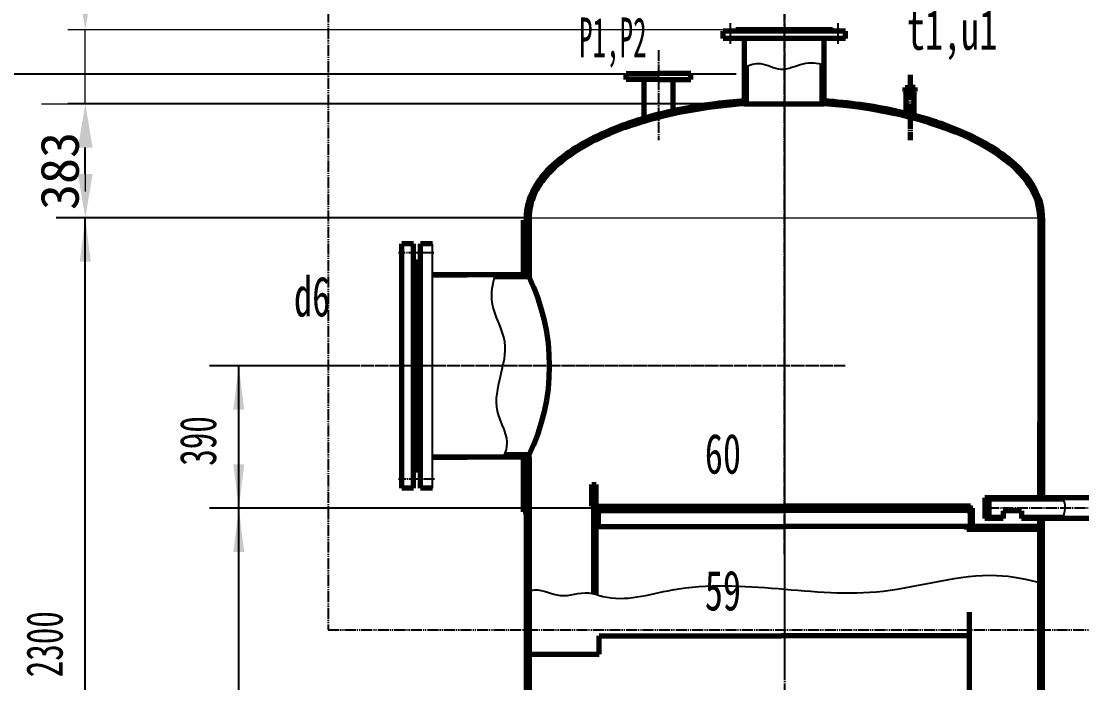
# Model space of a CAD drawing. Header units: millimetres. Extents: x -23892 to 57527, y -540 to 34444.
# Drawn here: x 2831 to 5714, y 28109 to 29906 of the extents above; entities that cross this region are included whole.
import ezdxf

# ---------------------------------------------------------------- set-up
doc = ezdxf.new("R2010")
doc.units = ezdxf.units.MM
doc.linetypes.add('EB_DASHDOT', pattern=[39, 30, -3, 3, -3])
doc.linetypes.add('EB_DASHDOTDOT', pattern=[45, 30, -3, 3, -3, 3, -3])
doc.layers.get('0').update_dxf_attribs({"lineweight": 0})
for name, color, linetype, lineweight in [('CAXA0', 7, 'Continuous', 70), ('CAXA1', 1, 'EB_DASHDOT', 25), ('CAXA3', 7, 'Continuous', 25), ('CAXA4', 3, 'Continuous', 25)]:
    doc.layers.add(name, color=color, linetype=linetype, lineweight=lineweight)
doc.styles.get("Standard").update_dxf_attribs({"font": ''})
doc.styles.add('TextStyle3', font='', dxfattribs={"width": 0.496989})
doc.styles.add('UserTxtStyle1', font='', dxfattribs={"width": 0.667})
doc.styles.add('标准', font='', dxfattribs={"width": 0.667})
doc.styles.get('Standard').set_extended_font_data('FangSong')
doc.styles.get('TextStyle3').set_extended_font_data('FangSong')
doc.styles.get('UserTxtStyle1').set_extended_font_data('FangSong')
doc.styles.get('标准').set_extended_font_data('FangSong')

msp = doc.modelspace()

# ---------------------------------------------------------------- hatches: boundary and pattern name
at = {"layer": 'CAXA4', "linetype": 'Continuous', "lineweight": 25}
for points in [[(3005.5136, 29371.99), (3020.3861, 29253.0098), (2990.641, 29253.0098)], [(3422.7841, 28969.4206), (3437.6566, 28850.4404), (3407.9116, 28850.4404)], [(3422.7841, 28582.735), (3437.6566, 28701.7152), (3407.9116, 28701.7152)], [(3422.7841, 28582.735), (3437.6566, 28463.7548), (3407.9116, 28463.7548)]]:
    msp.add_hatch(color=3, dxfattribs=at).paths.add_polyline_path(points, flags=0)

# ---------------------------------------------------------------- linework, layer by layer
at = {"color": 3}
for p, q in [((4786.8466, 29882.8722), (2957.9215, 29882.8722)), ((3005.5136, 29681.8492), (3005.5136, 29882.8722)), ((2886.5334, 29681.8492), (2957.9215, 29681.8492)), ((3005.5136, 29562.869), (3005.5136, 29443.8888))]:
    msp.add_line(p, q, dxfattribs=at)
at = {"lineweight": 70}
for p, q in [((4475.8069, 29747.8956), (4475.8069, 29764.3878)), ((4475.8069, 29764.3878), (4563.8641, 29764.3878)), ((4651.9212, 29764.3878), (4563.8641, 29764.3878)), ((4651.9212, 29747.8956), (4651.9212, 29764.3878)), ((4563.8641, 29747.8956), (4475.8069, 29747.8956)), ((4524.3593, 29634.0314), (4524.3593, 29747.8956)), ((4563.8641, 29747.8956), (4651.9212, 29747.8956)), ((4603.3688, 29654.3183), (4603.3688, 29747.8956)), ((5234.3079, 29714.9703), (5234.3079, 29726.585)), ((5234.3079, 29726.585), (5247.7895, 29726.585)), ((5261.2711, 29726.585), (5247.7895, 29726.585)), ((5261.2711, 29714.9703), (5261.2711, 29726.585)), ((5237.1056, 29710.0719), (5234.3079, 29714.9703)), ((5234.3079, 29714.9703), (5261.2711, 29714.9703)), ((5237.1056, 29647.6574), (5237.1056, 29710.0719)), ((5237.1056, 29710.0719), (5258.4735, 29710.0719)), ((5258.4735, 29710.0719), (5261.2711, 29714.9703)), ((5258.4735, 29642.1878), (5258.4735, 29710.0719))]:
    msp.add_line(p, q, dxfattribs=at)
msp.add_line((4211.7758, 29371.99), (5599.8778, 29371.99))
msp.add_ellipse((4905.8268, 29371.99), major_axis=(-694.051, 0), ratio=0.451998265, start_param=3.141592654, end_param=4.55554683, dxfattribs=at)
for points, knots in [([(4797.0987, 29689.7688), (4770.6959, 29687.8894), (4744.5286, 29685.3262), (4638.5898, 29672.0012), (4562.413, 29655.3676), (4427.463, 29610.9746), (4368.7209, 29583.2393), (4275.8858, 29519.7397), (4241.746, 29483.9643), (4210.1498, 29421.9123), (4203.8438, 29396.9683), (4203.8438, 29371.99)], [4.868874652, 4.868874652, 4.868874652, 4.868874652, 4.98379701, 4.98379701, 5.341521999, 5.341521999, 5.699246989, 5.699246989, 6.056971979, 6.056971979, 6.283185307, 6.283185307, 6.283185307, 6.283185307]), ([(4797.6619, 29681.8568), (4753.6714, 29678.7254), (4710.3544, 29673.6743), (4580.2316, 29652.2509), (4498.5683, 29629.5396), (4378.8683, 29578.5979), (4334.948, 29553.2295), (4266.0369, 29497.6661), (4240.9814, 29467.5144), (4216.74, 29415.2011), (4211.7758, 29393.5844), (4211.7758, 29371.99)], [4.868874652, 4.868874652, 4.868874652, 4.868874652, 5.061365078, 5.061365078, 5.467502801, 5.467502801, 5.772038994, 5.772038994, 6.076575187, 6.076575187, 6.283185307, 6.283185307, 6.283185307, 6.283185307]), ([(5237.1056, 29655.8202), (5226.7569, 29658.3442), (5216.269, 29660.7492), (5145.0885, 29676.055), (5080.4045, 29685.0811), (5014.2375, 29689.7962)], [4.2178664163, 4.2178664163, 4.2178664163, 4.2178664163, 4.2683470301, 4.2683470301, 4.5563631812, 4.5563631812, 4.5563631812, 4.5563631812]), ([(5607.8098, 29371.99), (5607.8098, 29394.698), (5602.6041, 29417.3835), (5582.3055, 29461.3666), (5567.2384, 29482.6758), (5513.7184, 29538.1364), (5466.1305, 29570.1551), (5363.6297, 29618.0274), (5313.1946, 29635.8986), (5258.4735, 29650.3877)], [3.141592654, 3.141592654, 3.141592654, 3.141592654, 3.347244852, 3.347244852, 3.552897051, 3.552897051, 3.91062204, 3.91062204, 4.182788265, 4.182788265, 4.182788265, 4.182788265])]:
    msp.add_open_spline(points, degree=3, knots=knots, dxfattribs=at)
at = {"color": 3}
for points in [[(2985.6835, 30001.8524), (3025.3436, 30001.8524), (3005.5136, 29882.8722)], [(2985.6835, 29562.869), (3025.3436, 29562.869), (3005.5136, 29681.8492)]]:
    msp.add_solid(points, dxfattribs=at)
at = {"layer": 'CAXA0', "linetype": 'Continuous', "lineweight": 70}
for p, q in [((5071.7446, 29878.9062), (4739.5916, 29878.9062)), ((4739.5916, 29859.0762), (4739.5916, 29878.9062)), ((4770.3281, 29878.9062), (4774.2941, 29882.8722)), ((5037.042, 29882.8722), (4774.2941, 29882.8722)), ((5041.008, 29878.9062), (5037.042, 29882.8722)), ((5071.7446, 29859.0762), (5071.7446, 29878.9062)), ((5071.7446, 29859.0762), (4739.5916, 29859.0762)), ((4797.0987, 29681.8492), (4797.0987, 29859.0861)), ((5014.2375, 29681.8492), (5014.2375, 29859.0861)), ((4803.0477, 29681.8492), (4803.0477, 29784.1045)), ((5008.2885, 29681.8492), (5008.2885, 29789.6675)), ((4797.0987, 29681.8492), (5014.2375, 29681.8492)), ((4195.9118, 29366.041), (4195.9118, 29217.3157)), ((4203.8438, 29371.99), (4203.8438, 29217.3157)), ((4211.7758, 29371.99), (4211.7758, 29211.3667)), ((5599.8778, 29371.99), (5599.8778, 28611.0126)), ((5607.8098, 29371.99), (5607.8098, 28611.0126)), ((3897.307, 29301.5934), (3865.579, 29301.5934)), ((3865.579, 28637.2874), (3865.579, 29301.5934)), ((3897.307, 28637.2874), (3897.307, 29301.5934)), ((3917.1371, 28637.2874), (3917.1371, 29301.5934)), ((3948.8651, 29301.5934), (3917.1371, 29301.5934)), ((3904.7433, 29252.0183), (3897.4961, 29252.0183)), ((3907.222, 28689.3412), (3907.222, 29249.5395)), ((3917.1367, 29252.0183), (3909.7008, 29252.0183)), ((3948.8651, 29217.3157), (4043.8356, 29217.3157)), ((4211.7758, 29217.3157), (3948.8651, 29217.3157)), ((4211.7758, 29211.3667), (4118.7489, 29211.3667)), ((5599.8778, 28611.0126), (5599.8778, 28817.1249)), ((3948.8651, 28721.565), (4043.8356, 28721.565)), ((4211.7758, 28721.565), (3948.8651, 28721.565)), ((4211.7758, 28727.514), (4144.2613, 28727.514)), ((4195.9118, 28721.565), (4195.9118, 28572.8398)), ((4203.8438, 28721.565), (4203.8438, 27085.5877)), ((4211.7758, 28357.4775), (4211.7758, 28727.514)), ((4211.7758, 28721.565), (4211.7758, 27085.5877)), ((3904.7433, 28686.8625), (3897.2609, 28686.8625)), ((3917.149, 28686.8625), (3909.7008, 28686.8625)), ((5599.8778, 28611.0126), (5599.8778, 28687.2349)), ((3897.307, 28637.2874), (3865.579, 28637.2874)), ((3948.8651, 28637.2874), (3917.1371, 28637.2874)), ((4382.314, 28588.684), (4382.314, 28647.1826)), ((4382.314, 28647.1826), (4394.2121, 28647.1826)), ((4388.2631, 28350.1825), (4388.2631, 28647.1826)), ((4394.2121, 28348.5512), (4394.2121, 28647.1826)), ((5451.1526, 28611.0126), (5451.1526, 28554.497)), ((5827.6126, 28611.0126), (5451.1526, 28611.0126)), ((5662.2305, 28607.5424), (5451.1526, 28607.5424)), ((5461.8584, 28607.5424), (5461.8584, 28557.9673)), ((4203.8438, 28572.8398), (4195.9118, 28572.8398)), ((4382.314, 28588.684), (4388.2631, 28588.684)), ((4394.2121, 28582.735), (4905.8268, 28582.735)), ((4400.1611, 28582.735), (4400.1611, 28588.684)), ((4400.1611, 28588.684), (4905.8268, 28588.684)), ((4410.0761, 28576.786), (4905.8268, 28576.786)), ((5411.4925, 28588.684), (4905.8268, 28588.684)), ((5417.4415, 28582.735), (4905.8268, 28582.735)), ((5401.5775, 28576.786), (4905.8268, 28576.786)), ((5411.4925, 28582.735), (5411.4925, 28588.684)), ((5417.4415, 28533.1599), (5417.4415, 28582.735)), ((5500.7276, 28576.0463), (5500.7276, 28554.497)), ((5550.3027, 28576.0463), (5500.7276, 28576.0463)), ((5550.3027, 28576.0463), (5550.3027, 28554.497)), ((4400.1611, 28539.1089), (4400.1611, 28566.871)), ((5411.4925, 28539.1089), (5411.4925, 28566.871)), ((5500.7276, 28557.9673), (5451.1526, 28557.9673)), ((5500.7276, 28554.497), (5451.1526, 28554.497)), ((5664.2446, 28557.9673), (5550.3027, 28557.9673)), ((5827.6126, 28554.497), (5550.3027, 28554.497)), ((5599.8778, 28380.4606), (5599.8778, 28554.497)), ((5599.8778, 27085.5877), (5599.8778, 28554.497)), ((5607.8098, 27085.5877), (5607.8098, 28554.497)), ((4394.2121, 28533.1599), (4905.8268, 28533.1599)), ((5599.8778, 28533.1599), (4905.8268, 28533.1599)), ((5401.5775, 28525.2279), (5401.5775, 28533.1599)), ((5599.8778, 28525.2279), (5401.5775, 28525.2279))]:
    msp.add_line(p, q, dxfattribs=at)
at = {"layer": 'CAXA0', "color": 0, "linetype": 'Continuous', "lineweight": 25}
for p, q in [((4797.0987, 29778.2927), (4802.7871, 29783.9811)), ((5008.2885, 29780.3765), (5014.2375, 29786.3255)), ((5008.2885, 29775.6545), (5014.2375, 29781.6035)), ((4797.0987, 29769.5253), (4803.0477, 29775.4743)), ((4797.0987, 29764.8033), (4803.0477, 29770.7523)), ((4797.0987, 29756.1694), (4803.0477, 29762.1184)), ((4797.0987, 29751.4474), (4803.0477, 29757.3964)), ((5008.2885, 29767.0206), (5014.2375, 29772.9696)), ((5008.2885, 29762.2986), (5014.2375, 29768.2476)), ((5008.2885, 29753.6647), (5014.2375, 29759.6137)), ((5008.2885, 29748.9427), (5014.2375, 29754.8917)), ((4797.0987, 29742.8135), (4803.0477, 29748.7625)), ((4797.0987, 29738.0915), (4803.0477, 29744.0405)), ((4797.0987, 29729.4576), (4803.0477, 29735.4066)), ((4797.0987, 29724.7356), (4803.0477, 29730.6846)), ((5008.2885, 29740.3088), (5014.2375, 29746.2578)), ((5008.2885, 29735.5868), (5014.2375, 29741.5358)), ((5008.2885, 29726.9529), (5014.2375, 29732.9019)), ((5008.2885, 29722.2309), (5014.2375, 29728.1799)), ((4797.0987, 29716.1017), (4803.0477, 29722.0507)), ((4797.0987, 29711.3797), (4803.0477, 29717.3287)), ((4797.0987, 29702.7458), (4803.0477, 29708.6948)), ((4797.0987, 29698.0237), (4803.0477, 29703.9728)), ((4797.0987, 29689.3899), (4803.0477, 29695.3389)), ((5008.2885, 29713.597), (5014.2375, 29719.546)), ((5008.2885, 29708.875), (5014.2375, 29714.824)), ((5008.2885, 29700.2411), (5014.2375, 29706.1901)), ((5008.2885, 29695.5191), (5014.2375, 29701.4681)), ((4797.0987, 29684.6678), (4803.0477, 29690.6169)), ((5008.2885, 29686.8852), (5014.2375, 29692.8342)), ((5008.2885, 29682.1632), (5014.2375, 29688.1122)), ((4203.8438, 29357.1294), (4195.9118, 29365.0614)), ((4203.8438, 29348.4955), (4195.9118, 29356.4275)), ((4203.8438, 29343.7735), (4195.9118, 29351.7055)), ((4203.8438, 29361.8514), (4199.6543, 29366.041)), ((4203.8438, 29363.0619), (4211.7758, 29370.9939)), ((4203.8438, 29358.3399), (4211.7758, 29366.2719)), ((4203.8438, 29349.706), (4211.7758, 29357.638)), ((4203.8438, 29344.984), (4211.7758, 29352.916)), ((5599.8778, 29365.3597), (5606.508, 29371.99)), ((5599.8778, 29370.0818), (5601.786, 29371.99)), ((5599.8778, 29356.7259), (5607.8098, 29364.6579)), ((5599.8778, 29352.0038), (5607.8098, 29359.9358)), ((5599.8778, 29343.37), (5607.8098, 29351.302)), ((4203.8438, 29335.1396), (4195.9118, 29343.0716)), ((4203.8438, 29330.4176), (4195.9118, 29338.3496)), ((4203.8438, 29321.7837), (4195.9118, 29329.7157)), ((4203.8438, 29317.0617), (4195.9118, 29324.9937)), ((4203.8438, 29336.3501), (4211.7758, 29344.2821)), ((4203.8438, 29331.6281), (4211.7758, 29339.5601)), ((4203.8438, 29322.9942), (4211.7758, 29330.9262)), ((4203.8438, 29318.2721), (4211.7758, 29326.2042)), ((5599.8778, 29338.6479), (5607.8098, 29346.5799)), ((5599.8778, 29330.014), (5607.8098, 29337.9461)), ((5599.8778, 29325.292), (5607.8098, 29333.224)), ((5599.8778, 29316.6581), (5607.8098, 29324.5902)), ((4203.8438, 29308.4278), (4195.9118, 29316.3598)), ((4203.8438, 29303.7058), (4195.9118, 29311.6378)), ((4203.8438, 29295.0719), (4195.9118, 29303.0039)), ((4203.8438, 29290.3499), (4195.9118, 29298.2819)), ((4203.8438, 29309.6383), (4211.7758, 29317.5703)), ((4203.8438, 29304.9162), (4211.7758, 29312.8483)), ((4203.8438, 29296.2824), (4211.7758, 29304.2144)), ((4203.8438, 29291.5603), (4211.7758, 29299.4923)), ((5599.8778, 29311.9361), (5607.8098, 29319.8681)), ((5599.8778, 29303.3022), (5607.8098, 29311.2342)), ((5599.8778, 29298.5802), (5607.8098, 29306.5122)), ((5599.8778, 29289.9463), (5607.8098, 29297.8783)), ((5599.8778, 29285.2243), (5607.8098, 29293.1563)), ((4203.8438, 29281.716), (4195.9118, 29289.648)), ((4203.8438, 29276.994), (4195.9118, 29284.926)), ((4203.8438, 29268.3601), (4195.9118, 29276.2921)), ((4203.8438, 29263.6381), (4195.9118, 29271.5701)), ((4203.8438, 29255.0042), (4195.9118, 29262.9362)), ((4203.8438, 29282.9265), (4211.7758, 29290.8585)), ((4203.8438, 29278.2044), (4211.7758, 29286.1364)), ((4203.8438, 29269.5706), (4211.7758, 29277.5026)), ((4203.8438, 29264.8485), (4211.7758, 29272.7805)), ((4203.8438, 29256.2146), (4211.7758, 29264.1467)), ((5599.8778, 29276.5904), (5607.8098, 29284.5224)), ((5599.8778, 29271.8684), (5607.8098, 29279.8004)), ((5599.8778, 29263.2345), (5607.8098, 29271.1665)), ((5599.8778, 29258.5125), (5607.8098, 29266.4445)), ((4203.8438, 29250.2822), (4195.9118, 29258.2142)), ((4203.8438, 29241.6483), (4195.9118, 29249.5803)), ((4203.8438, 29236.9263), (4195.9118, 29244.8583)), ((4203.8438, 29228.2924), (4195.9118, 29236.2244)), ((4203.8438, 29251.4926), (4211.7758, 29259.4246)), ((4203.8438, 29242.8587), (4211.7758, 29250.7908)), ((4203.8438, 29238.1367), (4211.7758, 29246.0687)), ((4203.8438, 29229.5028), (4211.7758, 29237.4348)), ((5599.8778, 29249.8786), (5607.8098, 29257.8106)), ((5599.8778, 29245.1566), (5607.8098, 29253.0886)), ((5599.8778, 29236.5227), (5607.8098, 29244.4547)), ((5599.8778, 29231.8007), (5607.8098, 29239.7327)), ((4119.8643, 29211.3667), (4125.8133, 29217.3157)), ((4120.2619, 29215.9709), (4121.6067, 29217.3157)), ((4124.0708, 29211.3667), (4130.0199, 29217.3157)), ((4128.2774, 29211.3667), (4134.2264, 29217.3157)), ((4132.484, 29211.3667), (4138.433, 29217.3157)), ((4136.6906, 29211.3667), (4142.6396, 29217.3157)), ((4140.8972, 29211.3667), (4146.8462, 29217.3157)), ((4145.1038, 29211.3667), (4151.0528, 29217.3157)), ((4149.3103, 29211.3667), (4155.2594, 29217.3157)), ((4153.5169, 29211.3667), (4159.4659, 29217.3157)), ((4157.7235, 29211.3667), (4163.6725, 29217.3157)), ((4161.9301, 29211.3667), (4167.8791, 29217.3157)), ((4166.1367, 29211.3667), (4172.0857, 29217.3157)), ((4170.3433, 29211.3667), (4176.2923, 29217.3157)), ((4174.5499, 29211.3667), (4180.4989, 29217.3157)), ((4178.7564, 29211.3667), (4184.7054, 29217.3157)), ((4182.963, 29211.3667), (4188.912, 29217.3157)), ((4187.1696, 29211.3667), (4193.1186, 29217.3157)), ((4191.3762, 29211.3667), (4197.3252, 29217.3157)), ((4195.5828, 29211.3667), (4201.5318, 29217.3157)), ((4203.8438, 29223.5704), (4195.9118, 29231.5024)), ((4201.4645, 29217.3157), (4195.9118, 29222.8685)), ((4199.7894, 29211.3667), (4205.7384, 29217.3157)), ((4203.8438, 29224.7808), (4211.7758, 29232.7128)), ((4203.9959, 29211.3667), (4209.945, 29217.3157)), ((4204.9928, 29217.2959), (4211.7758, 29224.0789)), ((4208.2025, 29211.3667), (4211.7758, 29214.94)), ((4209.7148, 29217.2959), (4211.7758, 29219.3569)), ((5599.8778, 29223.1668), (5607.8098, 29231.0988)), ((5599.8778, 29218.4448), (5607.8098, 29226.3768)), ((5599.8778, 29209.8109), (5607.8098, 29217.7429)), ((5599.8778, 29205.0889), (5607.8098, 29213.0209)), ((5599.8778, 29196.455), (5607.8098, 29204.387)), ((5599.8778, 29191.733), (5607.8098, 29199.665)), ((5599.8778, 29183.0991), (5607.8098, 29191.0311)), ((5599.8778, 29178.3771), (5607.8098, 29186.3091)), ((5599.8778, 29169.7432), (5607.8098, 29177.6752)), ((5599.8778, 29165.0212), (5607.8098, 29172.9532)), ((5599.8778, 29156.3873), (5607.8098, 29164.3193)), ((5599.8778, 29151.6653), (5607.8098, 29159.5973)), ((5599.8778, 29143.0314), (5607.8098, 29150.9634)), ((5599.8778, 29138.3094), (5607.8098, 29146.2414)), ((5599.8778, 29129.6755), (5607.8098, 29137.6075)), ((5599.8778, 29124.9534), (5607.8098, 29132.8855)), ((5599.8778, 29116.3196), (5607.8098, 29124.2516)), ((5599.8778, 29111.5975), (5607.8098, 29119.5296)), ((5599.8778, 29102.9637), (5607.8098, 29110.8957)), ((5599.8778, 29098.2416), (5607.8098, 29106.1736)), ((5599.8778, 29089.6078), (5607.8098, 29097.5398)), ((5599.8778, 29084.8857), (5607.8098, 29092.8177)), ((5599.8778, 29076.2519), (5607.8098, 29084.1839)), ((5599.8778, 29071.5298), (5607.8098, 29079.4618)), ((5599.8778, 29062.8959), (5607.8098, 29070.828)), ((5599.8778, 29058.1739), (5607.8098, 29066.1059)), ((5599.8778, 29049.54), (5607.8098, 29057.4721)), ((5599.8778, 29044.818), (5607.8098, 29052.75)), ((5599.8778, 29036.1841), (5607.8098, 29044.1161)), ((5599.8778, 29031.4621), (5607.8098, 29039.3941)), ((5599.8778, 29022.8282), (5607.8098, 29030.7602)), ((5599.8778, 29018.1062), (5607.8098, 29026.0382)), ((5599.8778, 29009.4723), (5607.8098, 29017.4043)), ((5599.8778, 29004.7503), (5607.8098, 29012.6823)), ((5599.8778, 28996.1164), (5607.8098, 29004.0484)), ((5599.8778, 28991.3944), (5607.8098, 28999.3264)), ((5599.8778, 28982.7605), (5607.8098, 28990.6925)), ((5599.8778, 28978.0385), (5607.8098, 28985.9705)), ((5599.8778, 28969.4046), (5607.8098, 28977.3366)), ((5599.8778, 28964.6826), (5607.8098, 28972.6146)), ((5599.8778, 28956.0487), (5607.8098, 28963.9807)), ((5599.8778, 28951.3267), (5607.8098, 28959.2587)), ((5599.8778, 28942.6928), (5607.8098, 28950.6248)), ((5599.8778, 28937.9708), (5607.8098, 28945.9028)), ((5599.8778, 28929.3369), (5607.8098, 28937.2689)), ((5599.8778, 28924.6149), (5607.8098, 28932.5469)), ((5599.8778, 28915.981), (5607.8098, 28923.913)), ((5599.8778, 28911.259), (5607.8098, 28919.191)), ((5599.8778, 28902.6251), (5607.8098, 28910.5571)), ((5599.8778, 28897.9031), (5607.8098, 28905.8351)), ((5599.8778, 28889.2692), (5607.8098, 28897.2012)), ((5599.8778, 28884.5472), (5607.8098, 28892.4792)), ((5599.8778, 28875.9133), (5607.8098, 28883.8453)), ((5599.8778, 28871.1913), (5607.8098, 28879.1233)), ((5599.8778, 28862.5574), (5607.8098, 28870.4894)), ((5599.8778, 28857.8353), (5607.8098, 28865.7674)), ((5599.8778, 28849.2015), (5607.8098, 28857.1335)), ((5599.8778, 28844.4794), (5607.8098, 28852.4115)), ((5599.8778, 28835.8456), (5607.8098, 28843.7776)), ((5599.8778, 28831.1235), (5607.8098, 28839.0555)), ((5599.8778, 28822.4897), (5607.8098, 28830.4217)), ((5599.8778, 28817.7676), (5607.8098, 28825.6996)), ((5599.8778, 28809.1338), (5607.8098, 28817.0658)), ((5599.8778, 28804.4117), (5607.8098, 28812.3437)), ((5599.8778, 28795.7778), (5607.8098, 28803.7099)), ((5599.8778, 28791.0558), (5607.8098, 28798.9878)), ((5599.8778, 28782.4219), (5607.8098, 28790.354)), ((5599.8778, 28777.6999), (5607.8098, 28785.6319)), ((5599.8778, 28769.066), (5607.8098, 28776.998)), ((5599.8778, 28764.344), (5607.8098, 28772.276)), ((5599.8778, 28755.7101), (5607.8098, 28763.6421)), ((5599.8778, 28750.9881), (5607.8098, 28758.9201)), ((5599.8778, 28742.3542), (5607.8098, 28750.2862)), ((5599.8778, 28737.6322), (5607.8098, 28745.5642)), ((4143.2658, 28721.565), (4149.2148, 28727.514)), ((4143.338, 28725.8438), (4145.0083, 28727.514)), ((4147.4724, 28721.565), (4153.4214, 28727.514)), ((4151.679, 28721.565), (4157.628, 28727.514)), ((4155.8856, 28721.565), (4161.8346, 28727.514)), ((4160.0922, 28721.565), (4166.0412, 28727.514)), ((4164.2988, 28721.565), (4170.2478, 28727.514)), ((4168.5053, 28721.565), (4174.4544, 28727.514)), ((4172.7119, 28721.565), (4178.6609, 28727.514)), ((4176.9185, 28721.565), (4182.8675, 28727.514)), ((4181.1251, 28721.565), (4187.0741, 28727.514)), ((4185.3317, 28721.565), (4191.2807, 28727.514)), ((4189.5383, 28721.565), (4195.4873, 28727.514)), ((4193.7448, 28721.565), (4199.6939, 28727.514)), ((4203.8438, 28707.4121), (4195.9118, 28715.3441)), ((4197.9514, 28721.565), (4203.9004, 28727.514)), ((4203.8438, 28716.046), (4198.3247, 28721.565)), ((4202.158, 28721.565), (4208.107, 28727.514)), ((4203.8438, 28717.2564), (4208.1326, 28721.5452)), ((4203.8438, 28708.6225), (4211.7758, 28716.5546)), ((4206.3646, 28721.565), (4211.7758, 28726.9762)), ((4210.5712, 28721.565), (4211.7758, 28722.7696)), ((5599.8778, 28728.9983), (5607.8098, 28736.9303)), ((5599.8778, 28724.2763), (5607.8098, 28732.2083)), ((5599.8778, 28715.6424), (5607.8098, 28723.5744)), ((5599.8778, 28710.9204), (5607.8098, 28718.8524)), ((4203.8438, 28702.6901), (4195.9118, 28710.6221)), ((4203.8438, 28694.0562), (4195.9118, 28701.9882)), ((4203.8438, 28689.3342), (4195.9118, 28697.2662)), ((4203.8438, 28680.7003), (4195.9118, 28688.6323)), ((4203.8438, 28703.9005), (4211.7758, 28711.8325)), ((4203.8438, 28695.2666), (4211.7758, 28703.1986)), ((4203.8438, 28690.5446), (4211.7758, 28698.4766)), ((4203.8438, 28681.9107), (4211.7758, 28689.8427)), ((5599.8778, 28702.2865), (5607.8098, 28710.2185)), ((5599.8778, 28697.5645), (5607.8098, 28705.4965)), ((5599.8778, 28688.9306), (5607.8098, 28696.8626)), ((5599.8778, 28684.2086), (5607.8098, 28692.1406)), ((4203.8438, 28675.9783), (4195.9118, 28683.9103)), ((4203.8438, 28667.3444), (4195.9118, 28675.2764)), ((4203.8438, 28662.6223), (4195.9118, 28670.5544)), ((4203.8438, 28653.9885), (4195.9118, 28661.9205)), ((4203.8438, 28649.2664), (4195.9118, 28657.1985)), ((4203.8438, 28677.1887), (4211.7758, 28685.1207)), ((4203.8438, 28668.5548), (4211.7758, 28676.4868)), ((4203.8438, 28663.8328), (4211.7758, 28671.7648)), ((4203.8438, 28655.1989), (4211.7758, 28663.1309)), ((4203.8438, 28650.4769), (4211.7758, 28658.4089)), ((5599.8778, 28675.5747), (5607.8098, 28683.5067)), ((5599.8778, 28670.8527), (5607.8098, 28678.7847)), ((5599.8778, 28662.2188), (5607.8098, 28670.1508)), ((5599.8778, 28657.4968), (5607.8098, 28665.4288)), ((4203.8438, 28640.6326), (4195.9118, 28648.5646)), ((4203.8438, 28635.9105), (4195.9118, 28643.8425)), ((4203.8438, 28627.2767), (4195.9118, 28635.2087)), ((4203.8438, 28622.5546), (4195.9118, 28630.4866)), ((4203.8438, 28641.843), (4211.7758, 28649.775)), ((4203.8438, 28637.121), (4211.7758, 28645.053)), ((4203.8438, 28628.4871), (4211.7758, 28636.4191)), ((4203.8438, 28623.7651), (4211.7758, 28631.6971)), ((4382.314, 28641.9645), (4387.5322, 28647.1826)), ((4382.314, 28633.3306), (4388.2631, 28639.2796)), ((4382.314, 28628.6086), (4388.2631, 28634.5576)), ((4388.2631, 28639.2796), (4394.2121, 28645.2286)), ((4388.2631, 28634.5576), (4394.2121, 28640.5066)), ((4388.2631, 28625.9237), (4394.2121, 28631.8727)), ((5599.8778, 28648.8629), (5607.8098, 28656.7949)), ((5599.8778, 28644.1409), (5607.8098, 28652.0729)), ((5599.8778, 28635.507), (5607.8098, 28643.439)), ((5599.8778, 28630.785), (5607.8098, 28638.717)), ((5599.8778, 28622.1511), (5607.8098, 28630.0831)), ((4203.8438, 28613.9208), (4195.9118, 28621.8528)), ((4203.8438, 28609.1987), (4195.9118, 28617.1307)), ((4203.8438, 28600.5648), (4195.9118, 28608.4969)), ((4203.8438, 28595.8428), (4195.9118, 28603.7748)), ((4203.8438, 28615.1312), (4211.7758, 28623.0632)), ((4203.8438, 28610.4092), (4211.7758, 28618.3412)), ((4203.8438, 28601.7753), (4211.7758, 28609.7073)), ((4203.8438, 28597.0533), (4211.7758, 28604.9853)), ((4382.314, 28619.9747), (4388.2631, 28625.9237)), ((4382.314, 28615.2527), (4384.9947, 28617.9333)), ((4382.314, 28606.6188), (4388.2631, 28612.5678)), ((4382.314, 28601.8968), (4388.2631, 28607.8458)), ((4384.9947, 28617.9333), (4388.2631, 28621.2017)), ((4388.2631, 28621.2017), (4394.2121, 28627.1507)), ((4388.2631, 28612.5678), (4393.6286, 28617.9333)), ((4388.2631, 28607.8458), (4394.2121, 28613.7948)), ((4388.2631, 28599.2119), (4394.2121, 28605.1609)), ((4388.2631, 28594.4899), (4394.2121, 28600.4389)), ((5451.71, 28607.5424), (5455.1803, 28611.0126)), ((5456.432, 28607.5424), (5459.9023, 28611.0126)), ((5465.0659, 28607.5424), (5468.5362, 28611.0126)), ((5469.788, 28607.5424), (5473.2582, 28611.0126)), ((5478.4218, 28607.5424), (5481.8921, 28611.0126)), ((5483.1439, 28607.5424), (5486.6141, 28611.0126)), ((5491.7777, 28607.5424), (5495.248, 28611.0126)), ((5496.4998, 28607.5424), (5499.97, 28611.0126)), ((5505.1336, 28607.5424), (5508.6039, 28611.0126)), ((5509.8557, 28607.5424), (5513.3259, 28611.0126)), ((5518.4895, 28607.5424), (5521.9598, 28611.0126)), ((5523.2116, 28607.5424), (5526.6818, 28611.0126)), ((5531.8455, 28607.5424), (5535.3157, 28611.0126)), ((5536.5675, 28607.5424), (5540.0377, 28611.0126)), ((5545.2014, 28607.5424), (5548.6716, 28611.0126)), ((5549.9234, 28607.5424), (5553.3936, 28611.0126)), ((5558.5573, 28607.5424), (5562.0275, 28611.0126)), ((5563.2793, 28607.5424), (5566.7495, 28611.0126)), ((5571.9132, 28607.5424), (5575.3834, 28611.0126)), ((5576.6352, 28607.5424), (5580.1054, 28611.0126)), ((5585.2691, 28607.5424), (5588.7393, 28611.0126)), ((5589.9911, 28607.5424), (5593.4614, 28611.0126)), ((5598.625, 28607.5424), (5602.0952, 28611.0126)), ((5599.8778, 28617.4291), (5607.8098, 28625.3611)), ((5602.0952, 28611.0126), (5607.8098, 28616.7272)), ((5603.4806, 28607.5424), (5606.9508, 28611.0126)), ((5606.8173, 28611.0126), (5607.8098, 28612.0052)), ((5611.9809, 28607.5424), (5615.4511, 28611.0126)), ((5616.8365, 28607.5424), (5620.3067, 28611.0126)), ((5625.3368, 28607.5424), (5628.807, 28611.0126)), ((5630.1924, 28607.5424), (5633.6626, 28611.0126)), ((5638.6927, 28607.5424), (5642.1629, 28611.0126)), ((5643.5483, 28607.5424), (5647.0185, 28611.0126)), ((5652.0486, 28607.5424), (5655.5189, 28611.0126)), ((5656.9042, 28607.5424), (5660.1651, 28610.8033)), ((4203.8438, 28587.2089), (4195.9118, 28595.141)), ((4203.8438, 28582.4869), (4195.9118, 28590.4189)), ((4203.8438, 28573.853), (4195.9118, 28581.785)), ((4200.135, 28572.8398), (4195.9118, 28577.063)), ((4203.8438, 28588.4194), (4211.7758, 28596.3514)), ((4203.8438, 28583.6974), (4211.7758, 28591.6294)), ((4203.8438, 28575.0635), (4211.7758, 28582.9955)), ((4203.8438, 28570.3415), (4211.7758, 28578.2735)), ((4382.314, 28593.2629), (4388.2631, 28599.2119)), ((4382.4572, 28588.684), (4388.2631, 28594.4899)), ((4388.2631, 28585.856), (4394.2121, 28591.805)), ((4388.2631, 28581.134), (4394.2121, 28587.083)), ((4388.2631, 28572.5001), (4394.2121, 28578.4491)), ((4388.2631, 28567.7781), (4394.2121, 28573.7271)), ((4401.4878, 28571.8256), (4394.2121, 28579.1013)), ((4403.6304, 28574.405), (4395.3004, 28582.735)), ((4400.1611, 28584.3981), (4404.447, 28588.684)), ((4403.22, 28582.735), (4409.169, 28588.684)), ((4409.8851, 28576.7842), (4403.9343, 28582.735)), ((4414.6053, 28576.786), (4408.6563, 28582.735)), ((4411.8539, 28582.735), (4417.8029, 28588.684)), ((4416.5759, 28582.735), (4422.5249, 28588.684)), ((4423.2392, 28576.786), (4417.2902, 28582.735)), ((4427.9612, 28576.786), (4422.0122, 28582.735)), ((4425.2098, 28582.735), (4431.1588, 28588.684)), ((4429.9318, 28582.735), (4435.8808, 28588.684)), ((4436.5951, 28576.786), (4430.6461, 28582.735)), ((4440.6243, 28577.4788), (4435.3681, 28582.735)), ((4438.5657, 28582.735), (4444.5147, 28588.684)), ((4443.2877, 28582.735), (4449.2367, 28588.684)), ((4451.9216, 28582.735), (4457.8706, 28588.684)), ((4456.6436, 28582.735), (4462.5926, 28588.684)), ((4465.2775, 28582.735), (4471.2265, 28588.684)), ((4469.9995, 28582.735), (4475.9485, 28588.684)), ((4478.6334, 28582.735), (4484.5824, 28588.684)), ((4483.3554, 28582.735), (4489.3044, 28588.684)), ((4491.9893, 28582.735), (4497.9383, 28588.684)), ((4496.7113, 28582.735), (4502.6603, 28588.684)), ((4505.3452, 28582.735), (4511.2942, 28588.684)), ((4510.0672, 28582.735), (4516.0162, 28588.684)), ((4518.7011, 28582.735), (4524.6501, 28588.684)), ((4523.4231, 28582.735), (4529.3721, 28588.684)), ((4532.057, 28582.735), (4538.006, 28588.684)), ((4536.779, 28582.735), (4542.7281, 28588.684)), ((4545.4129, 28582.735), (4551.3619, 28588.684)), ((4550.135, 28582.735), (4556.084, 28588.684)), ((4558.7688, 28582.735), (4564.7178, 28588.684)), ((4563.4909, 28582.735), (4569.4399, 28588.684)), ((4572.1247, 28582.735), (4578.0737, 28588.684)), ((4576.8468, 28582.735), (4582.7958, 28588.684)), ((4585.4806, 28582.735), (4591.4296, 28588.684)), ((4590.2027, 28582.735), (4596.1517, 28588.684)), ((4598.8365, 28582.735), (4604.7856, 28588.684)), ((4603.5586, 28582.735), (4609.5076, 28588.684)), ((4612.1925, 28582.735), (4618.1415, 28588.684)), ((4616.9145, 28582.735), (4622.8635, 28588.684)), ((4625.5484, 28582.735), (4631.4974, 28588.684)), ((4630.2704, 28582.735), (4636.2194, 28588.684)), ((4638.9043, 28582.735), (4644.8533, 28588.684)), ((4643.6263, 28582.735), (4649.5753, 28588.684)), ((4652.2602, 28582.735), (4658.2092, 28588.684)), ((4656.9822, 28582.735), (4662.9312, 28588.684)), ((4665.6161, 28582.735), (4671.5651, 28588.684)), ((4670.3381, 28582.735), (4676.2871, 28588.684)), ((4678.972, 28582.735), (4684.921, 28588.684)), ((4683.694, 28582.735), (4689.643, 28588.684)), ((4692.3279, 28582.735), (4698.2769, 28588.684)), ((4697.0499, 28582.735), (4702.9989, 28588.684)), ((4705.6838, 28582.735), (4711.6328, 28588.684)), ((4710.4058, 28582.735), (4716.3548, 28588.684)), ((4719.0397, 28582.735), (4724.9887, 28588.684)), ((4723.7617, 28582.735), (4729.7107, 28588.684)), ((4732.3956, 28582.735), (4738.3446, 28588.684)), ((4737.1176, 28582.735), (4743.0666, 28588.684)), ((4745.7515, 28582.735), (4751.7005, 28588.684)), ((4750.4735, 28582.735), (4756.4225, 28588.684)), ((4759.1074, 28582.735), (4765.0564, 28588.684)), ((4763.8294, 28582.735), (4769.7784, 28588.684)), ((4772.4633, 28582.735), (4778.4123, 28588.684)), ((4777.1853, 28582.735), (4783.1343, 28588.684)), ((4785.8192, 28582.735), (4791.7682, 28588.684)), ((4790.5412, 28582.735), (4796.4902, 28588.684)), ((4799.1751, 28582.735), (4805.1241, 28588.684)), ((4803.8971, 28582.735), (4809.8462, 28588.684)), ((4812.531, 28582.735), (4818.48, 28588.684)), ((4817.2531, 28582.735), (4823.2021, 28588.684)), ((4825.8869, 28582.735), (4831.8359, 28588.684)), ((4830.609, 28582.735), (4836.558, 28588.684)), ((4839.2428, 28582.735), (4845.1918, 28588.684)), ((4843.9649, 28582.735), (4849.9139, 28588.684)), ((4852.5987, 28582.735), (4858.5477, 28588.684)), ((4857.3208, 28582.735), (4863.2698, 28588.684)), ((4865.9546, 28582.735), (4871.9037, 28588.684)), ((4870.6767, 28582.735), (4876.6257, 28588.684)), ((4879.3106, 28582.735), (4885.2596, 28588.684)), ((4884.0326, 28582.735), (4889.9816, 28588.684)), ((4892.6665, 28582.735), (4898.6155, 28588.684)), ((4897.3885, 28582.735), (4903.3375, 28588.684)), ((4906.0224, 28582.735), (4911.9714, 28588.684)), ((4910.7444, 28582.735), (4916.6934, 28588.684)), ((4919.3783, 28582.735), (4925.3273, 28588.684)), ((4924.1003, 28582.735), (4930.0493, 28588.684)), ((4932.7342, 28582.735), (4938.6832, 28588.684)), ((4937.4562, 28582.735), (4943.4052, 28588.684)), ((4946.0901, 28582.735), (4952.0391, 28588.684)), ((4950.8121, 28582.735), (4956.7611, 28588.684)), ((4959.446, 28582.735), (4965.395, 28588.684)), ((4964.168, 28582.735), (4970.117, 28588.684)), ((4972.8019, 28582.735), (4978.7509, 28588.684)), ((4977.5239, 28582.735), (4983.4729, 28588.684)), ((4986.1578, 28582.735), (4992.1068, 28588.684)), ((4990.8798, 28582.735), (4996.8288, 28588.684)), ((4999.5137, 28582.735), (5005.4627, 28588.684)), ((5004.2357, 28582.735), (5010.1847, 28588.684)), ((5012.8696, 28582.735), (5018.8186, 28588.684)), ((5017.5916, 28582.735), (5023.5406, 28588.684)), ((5026.2255, 28582.735), (5032.1745, 28588.684)), ((5030.9475, 28582.735), (5036.8965, 28588.684)), ((5039.5814, 28582.735), (5045.5304, 28588.684)), ((5044.3034, 28582.735), (5050.2524, 28588.684)), ((5052.9373, 28582.735), (5058.8863, 28588.684)), ((5057.6593, 28582.735), (5063.6083, 28588.684)), ((5066.2932, 28582.735), (5072.2422, 28588.684)), ((5071.0152, 28582.735), (5076.9643, 28588.684)), ((5079.6491, 28582.735), (5085.5981, 28588.684)), ((5084.3712, 28582.735), (5090.3202, 28588.684)), ((5093.005, 28582.735), (5098.954, 28588.684)), ((5097.7271, 28582.735), (5103.6761, 28588.684)), ((5106.3609, 28582.735), (5112.3099, 28588.684)), ((5111.083, 28582.735), (5117.032, 28588.684)), ((5119.7168, 28582.735), (5125.6658, 28588.684)), ((5124.4389, 28582.735), (5130.3879, 28588.684)), ((5133.0727, 28582.735), (5139.0218, 28588.684)), ((5137.7948, 28582.735), (5143.7438, 28588.684)), ((5146.4286, 28582.735), (5152.3777, 28588.684)), ((5151.1507, 28582.735), (5157.0997, 28588.684)), ((5159.7846, 28582.735), (5165.7336, 28588.684)), ((5164.5066, 28582.735), (5170.4556, 28588.684)), ((5173.1405, 28582.735), (5179.0895, 28588.684)), ((5177.8625, 28582.735), (5183.8115, 28588.684)), ((5186.4964, 28582.735), (5192.4454, 28588.684)), ((5191.2184, 28582.735), (5197.1674, 28588.684)), ((5199.8523, 28582.735), (5205.8013, 28588.684)), ((5204.5743, 28582.735), (5210.5233, 28588.684)), ((5213.2082, 28582.735), (5219.1572, 28588.684)), ((5217.9302, 28582.735), (5223.8792, 28588.684)), ((5226.5641, 28582.735), (5232.5131, 28588.684)), ((5231.2861, 28582.735), (5237.2351, 28588.684)), ((5239.92, 28582.735), (5245.869, 28588.684)), ((5244.642, 28582.735), (5250.591, 28588.684)), ((5253.2759, 28582.735), (5259.2249, 28588.684)), ((5257.9979, 28582.735), (5263.9469, 28588.684)), ((5266.6318, 28582.735), (5272.5808, 28588.684)), ((5271.3538, 28582.735), (5277.3028, 28588.684)), ((5279.9877, 28582.735), (5285.9367, 28588.684)), ((5284.7097, 28582.735), (5290.6587, 28588.684)), ((5293.3436, 28582.735), (5299.2926, 28588.684)), ((5298.0656, 28582.735), (5304.0146, 28588.684)), ((5306.6995, 28582.735), (5312.6485, 28588.684)), ((5311.4215, 28582.735), (5317.3705, 28588.684)), ((5320.0554, 28582.735), (5326.0044, 28588.684)), ((5324.7774, 28582.735), (5330.7264, 28588.684)), ((5333.4113, 28582.735), (5339.3603, 28588.684)), ((5338.1333, 28582.735), (5344.0824, 28588.684)), ((5346.7672, 28582.735), (5352.7162, 28588.684)), ((5351.4893, 28582.735), (5357.4383, 28588.684)), ((5360.1231, 28582.735), (5366.0721, 28588.684)), ((5364.8452, 28582.735), (5370.7942, 28588.684)), ((5370.4967, 28577.7978), (5368.8782, 28579.4162)), ((5376.2305, 28576.786), (5370.2815, 28582.735)), ((5373.479, 28582.735), (5379.428, 28588.684)), ((5378.2011, 28582.735), (5384.1501, 28588.684)), ((5384.8643, 28576.786), (5378.9153, 28582.735)), ((5389.5864, 28576.786), (5383.6374, 28582.735)), ((5386.8349, 28582.735), (5392.7839, 28588.684)), ((5391.557, 28582.735), (5397.506, 28588.684)), ((5398.2203, 28576.786), (5392.2712, 28582.735)), ((5403.0526, 28576.6756), (5396.9933, 28582.735)), ((5400.1908, 28582.735), (5406.1399, 28588.684)), ((5404.9129, 28582.735), (5410.8619, 28588.684)), ((5417.4415, 28570.9206), (5405.6272, 28582.735)), ((5417.4415, 28575.6427), (5410.3492, 28582.735)), ((4203.8438, 28561.7076), (4211.7758, 28569.6396)), ((4203.8438, 28556.9856), (4211.7758, 28564.9176)), ((4203.8438, 28548.3517), (4211.7758, 28556.2837)), ((4203.8438, 28543.6297), (4211.7758, 28551.5617)), ((4203.8438, 28534.9958), (4211.7758, 28542.9278)), ((4388.2631, 28559.1442), (4394.2121, 28565.0932)), ((4388.2631, 28554.4222), (4394.2121, 28560.3712)), ((4388.2631, 28545.7883), (4394.2121, 28551.7373)), ((4388.2631, 28541.0663), (4394.2121, 28547.0153)), ((4400.1611, 28564.5184), (4394.2121, 28570.4674)), ((4400.1611, 28559.7964), (4394.2121, 28565.7454)), ((4400.1611, 28551.1625), (4394.2121, 28557.1115)), ((4400.1611, 28546.4405), (4394.2121, 28552.3895)), ((4400.0422, 28537.9255), (4394.2121, 28543.7556)), ((5417.4415, 28562.2868), (5411.3822, 28568.3461)), ((5417.4415, 28557.5647), (5411.4925, 28563.5137)), ((5417.4415, 28548.9308), (5411.4925, 28554.8799)), ((5417.4415, 28544.2088), (5411.4925, 28550.1578)), ((5452.0883, 28554.497), (5455.5586, 28557.9673)), ((5456.8103, 28554.497), (5460.2806, 28557.9673)), ((5465.4442, 28554.497), (5468.9145, 28557.9673)), ((5470.1662, 28554.497), (5473.6365, 28557.9673)), ((5478.8001, 28554.497), (5482.2704, 28557.9673)), ((5483.5222, 28554.497), (5486.9924, 28557.9673)), ((5492.156, 28554.497), (5495.6263, 28557.9673)), ((5496.8781, 28554.497), (5500.3483, 28557.9673)), ((5550.4352, 28554.497), (5553.9055, 28557.9673)), ((5558.9356, 28554.497), (5562.4058, 28557.9673)), ((5563.7911, 28554.497), (5567.2614, 28557.9673)), ((5572.2915, 28554.497), (5575.7617, 28557.9673)), ((5577.147, 28554.497), (5580.6173, 28557.9673)), ((5585.6474, 28554.497), (5589.1176, 28557.9673)), ((5590.5029, 28554.497), (5593.9732, 28557.9673)), ((5599.0033, 28554.497), (5602.4735, 28557.9673)), ((5599.8778, 28550.6495), (5603.7253, 28554.497)), ((5599.8778, 28542.0157), (5607.8098, 28549.9477)), ((5599.8778, 28537.2936), (5607.8098, 28545.2256)), ((5603.8589, 28554.497), (5607.3291, 28557.9673)), ((5612.3592, 28554.497), (5615.8294, 28557.9673)), ((5617.2148, 28554.497), (5620.685, 28557.9673)), ((5625.7151, 28554.497), (5629.1853, 28557.9673)), ((5630.5707, 28554.497), (5634.0409, 28557.9673)), ((5639.071, 28554.497), (5642.5412, 28557.9673)), ((5643.9266, 28554.497), (5647.3968, 28557.9673)), ((5652.4269, 28554.497), (5655.8971, 28557.9673)), ((5657.2825, 28554.497), (5660.7527, 28557.9673)), ((4203.8438, 28530.2738), (4211.7758, 28538.2058)), ((4203.8438, 28521.6399), (4211.7758, 28529.5719)), ((4203.8438, 28516.9178), (4211.7758, 28524.8499)), ((4203.8438, 28508.284), (4211.7758, 28516.216)), ((4388.2631, 28532.4324), (4394.2121, 28538.3814)), ((4388.2631, 28527.7103), (4394.2121, 28533.6594)), ((4388.2631, 28519.0765), (4394.2121, 28525.0255)), ((4388.2631, 28514.3544), (4394.2121, 28520.3035)), ((4398.3808, 28534.8649), (4394.2121, 28539.0336)), ((5401.5775, 28525.976), (5408.7614, 28533.1599)), ((5401.5775, 28530.698), (5404.0394, 28533.1599)), ((5409.4633, 28525.2279), (5417.3953, 28533.1599)), ((5417.4415, 28535.5749), (5411.4925, 28541.524)), ((5414.1227, 28534.1717), (5412.5043, 28535.7902)), ((5414.1853, 28525.2279), (5422.1173, 28533.1599)), ((5422.8192, 28525.2279), (5430.7512, 28533.1599)), ((5427.5412, 28525.2279), (5435.4732, 28533.1599)), ((5436.1751, 28525.2279), (5444.1071, 28533.1599)), ((5440.8971, 28525.2279), (5448.8291, 28533.1599)), ((5449.531, 28525.2279), (5457.463, 28533.1599)), ((5454.253, 28525.2279), (5462.185, 28533.1599)), ((5462.8869, 28525.2279), (5470.8189, 28533.1599)), ((5467.6089, 28525.2279), (5475.5409, 28533.1599)), ((5476.2428, 28525.2279), (5484.1748, 28533.1599)), ((5480.9648, 28525.2279), (5488.8968, 28533.1599)), ((5489.5987, 28525.2279), (5497.5307, 28533.1599)), ((5494.3207, 28525.2279), (5502.2528, 28533.1599)), ((5502.9546, 28525.2279), (5510.8866, 28533.1599)), ((5507.6766, 28525.2279), (5515.6087, 28533.1599)), ((5516.3105, 28525.2279), (5524.2425, 28533.1599)), ((5521.0326, 28525.2279), (5528.9646, 28533.1599)), ((5529.6664, 28525.2279), (5537.5984, 28533.1599)), ((5534.3885, 28525.2279), (5542.3205, 28533.1599)), ((5543.0223, 28525.2279), (5550.9543, 28533.1599)), ((5547.7444, 28525.2279), (5555.6764, 28533.1599)), ((5556.3782, 28525.2279), (5564.3103, 28533.1599)), ((5561.1003, 28525.2279), (5569.0323, 28533.1599)), ((5569.7341, 28525.2279), (5577.6662, 28533.1599)), ((5574.4562, 28525.2279), (5582.3882, 28533.1599)), ((5583.0901, 28525.2279), (5591.0221, 28533.1599)), ((5587.8121, 28525.2279), (5595.7441, 28533.1599)), ((5596.446, 28525.2279), (5599.8778, 28528.6597)), ((5599.8778, 28528.6597), (5607.8098, 28536.5918)), ((5599.8778, 28523.9377), (5607.8098, 28531.8697)), ((5599.8778, 28515.3038), (5607.8098, 28523.2359)), ((5599.8778, 28510.5818), (5607.8098, 28518.5138)), ((4203.8438, 28503.5619), (4211.7758, 28511.494)), ((4203.8438, 28494.9281), (4211.7758, 28502.8601)), ((4203.8438, 28490.206), (4211.7758, 28498.138)), ((4203.8438, 28481.5722), (4211.7758, 28489.5042)), ((4203.8438, 28476.8501), (4211.7758, 28484.7821)), ((4388.2631, 28505.7206), (4394.2121, 28511.6696)), ((4388.2631, 28500.9985), (4394.2121, 28506.9475)), ((4388.2631, 28492.3647), (4394.2121, 28498.3137)), ((4388.2631, 28487.6426), (4394.2121, 28493.5916)), ((4388.2631, 28479.0088), (4394.2121, 28484.9578)), ((5599.8778, 28501.9479), (5607.8098, 28509.8799)), ((5599.8778, 28497.2259), (5607.8098, 28505.1579)), ((5599.8778, 28488.592), (5607.8098, 28496.524)), ((5599.8778, 28483.87), (5607.8098, 28491.802)), ((4203.8438, 28468.2163), (4211.7758, 28476.1483)), ((4203.8438, 28463.4942), (4211.7758, 28471.4262)), ((4203.8438, 28454.8603), (4211.7758, 28462.7924)), ((4203.8438, 28450.1383), (4211.7758, 28458.0703)), ((4388.2631, 28474.2867), (4394.2121, 28480.2357)), ((4388.2631, 28465.6528), (4394.2121, 28471.6019)), ((4388.2631, 28460.9308), (4394.2121, 28466.8798)), ((4388.2631, 28452.2969), (4394.2121, 28458.246)), ((5599.8778, 28475.2361), (5607.8098, 28483.1681)), ((5599.8778, 28470.5141), (5607.8098, 28478.4461)), ((5599.8778, 28461.8802), (5607.8098, 28469.8122)), ((5599.8778, 28457.1582), (5607.8098, 28465.0902)), ((5599.8778, 28448.5243), (5607.8098, 28456.4563)), ((4203.8438, 28441.5044), (4211.7758, 28449.4365)), ((4203.8438, 28436.7824), (4211.7758, 28444.7144)), ((4203.8438, 28428.1485), (4211.7758, 28436.0806)), ((4203.8438, 28423.4265), (4211.7758, 28431.3585)), ((4388.2631, 28447.5749), (4394.2121, 28453.5239)), ((4388.2631, 28438.941), (4394.2121, 28444.89)), ((4388.2631, 28434.219), (4394.2121, 28440.168)), ((4388.2631, 28425.5851), (4394.2121, 28431.5341)), ((4388.2631, 28420.8631), (4394.2121, 28426.8121)), ((5599.8778, 28443.8023), (5607.8098, 28451.7343)), ((5599.8778, 28435.1684), (5607.8098, 28443.1004)), ((5599.8778, 28430.4464), (5607.8098, 28438.3784)), ((5599.8778, 28421.8125), (5607.8098, 28429.7445)), ((4203.8438, 28414.7926), (4211.7758, 28422.7246)), ((4203.8438, 28410.0706), (4211.7758, 28418.0026)), ((4203.8438, 28401.4367), (4211.7758, 28409.3687)), ((4203.8438, 28396.7147), (4211.7758, 28404.6467)), ((4388.2631, 28412.2292), (4394.2121, 28418.1782)), ((4388.2631, 28407.5072), (4394.2121, 28413.4562)), ((4388.2631, 28398.8733), (4394.2121, 28404.8223)), ((4388.2631, 28394.1513), (4394.2121, 28400.1003)), ((5599.8778, 28417.0905), (5607.8098, 28425.0225)), ((5599.8778, 28408.4566), (5607.8098, 28416.3886)), ((5599.8778, 28403.7346), (5607.8098, 28411.6666)), ((5599.8778, 28395.1007), (5607.8098, 28403.0327)), ((5599.8778, 28390.3787), (5607.8098, 28398.3107)), ((4203.8438, 28388.0808), (4211.7758, 28396.0128)), ((4203.8438, 28383.3588), (4211.7758, 28391.2908)), ((4203.8438, 28374.7249), (4211.7758, 28382.6569)), ((4203.8438, 28370.0029), (4211.7758, 28377.9349)), ((4203.8438, 28361.369), (4211.7758, 28369.301)), ((4388.2631, 28385.5174), (4394.2121, 28391.4664)), ((4388.2631, 28380.7954), (4394.2121, 28386.7444)), ((4388.2631, 28372.1615), (4394.2121, 28378.1105)), ((4388.2631, 28367.4395), (4394.2121, 28373.3885)), ((5599.8778, 28381.7448), (5607.8098, 28389.6768)), ((5602.5419, 28379.6869), (5607.8098, 28384.9548)), ((4203.8438, 28356.647), (4211.7758, 28364.579)), ((4388.2631, 28358.8056), (4394.2121, 28364.7546)), ((4388.2631, 28354.0836), (4394.2121, 28360.0326)), ((4391.9773, 28349.164), (4394.2121, 28351.3987))]:
    msp.add_line(p, q, dxfattribs=at)
at = {"layer": 'CAXA0', "color": 2, "linetype": 'Continuous', "lineweight": 70}
for p, q in [((5409.5095, 28049.5165), (5409.5095, 28300.1571)), ((4402.1441, 28235.7095), (4897.8948, 28235.7095)), ((4402.1441, 28186.1344), (4402.1441, 28235.7095)), ((5409.5095, 28235.7095), (4897.8948, 28235.7095)), ((4203.8438, 28186.1344), (4402.1441, 28186.1344))]:
    msp.add_line(p, q, dxfattribs=at)
at = {"layer": 'CAXA0', "linetype": 'Continuous', "lineweight": 70}
for centre, radius, start, end in [((3904.7433, 29249.5395), 2.4788, 0, 90), ((3909.7008, 29249.5395), 2.4788, 90, 180), ((3716.926, 28969.4404), 550.8218, 333.9465235, 26.0534765), ((3904.7433, 28689.3412), 2.4788, 270, 0), ((3909.7008, 28689.3412), 2.4788, 180, 270), ((4410.0761, 28566.871), 9.915, 90, 180), ((4437.8381, 28582.735), 5.949, 270, 0), ((5373.8155, 28582.735), 5.949, 180, 270), ((5401.5775, 28566.871), 9.915, 0, 90), ((4394.2121, 28539.1089), 5.949, 270, 0), ((5417.4415, 28539.1089), 5.949, 180, 270)]:
    msp.add_arc(centre, radius, start, end, dxfattribs=at)
at = {"layer": 'CAXA1', "color": 1, "linetype": 'EB_DASHDOT', "lineweight": 25}
for p, q in [((4905.8268, 28458.0293), (4905.8268, 29954.8298)), ((4905.8268, 29939.7841), (4905.8268, 3086.4182)), ((4759.4216, 29844.7905), (4759.4216, 29900.9632)), ((5051.9145, 29844.7905), (5051.9145, 29900.9632)), ((4905.8268, 29809.3403), (4905.8268, 28126.7066)), ((3953.2257, 29276.8058), (3856.8443, 29276.8058)), ((5038.7107, 28969.4189), (3560.2872, 28969.4189)), ((5071.0494, 28969.4206), (3716.926, 28969.4206)), ((3954.8262, 28662.0749), (3856.9581, 28662.0749)), ((5880.0742, 28582.7548), (5451.1526, 28582.7548))]:
    msp.add_line(p, q, dxfattribs=at)
at = {"layer": 'CAXA1'}
msp.add_line((4563.8641, 29827.6839), (4563.8641, 29582.7889), dxfattribs=at)
at = {"layer": 'CAXA1', "lineweight": 70}
msp.add_line((5247.7895, 29760.3592), (5247.7895, 29582.7889), dxfattribs=at)
at = {"layer": 'CAXA1', "color": 3, "linetype": 'EB_DASHDOT', "lineweight": 25}
msp.add_line((4378.0361, 28617.9333), (4397.2206, 28617.9333), dxfattribs=at)
at = {"layer": 'CAXA3', "linetype": 'EB_DASHDOTDOT', "lineweight": 25}
for p, q in [((3665.5179, 29977.3219), (3665.5179, 28252.5592)), ((3665.5179, 28252.5592), (6016.6062, 28252.5592))]:
    msp.add_line(p, q, dxfattribs=at)
at = {"layer": 'CAXA3', "color": 7, "linetype": 'Continuous', "lineweight": 25}
for p, q in [((3948.8651, 28637.2874), (3948.8651, 29301.5934)), ((5461.8584, 28596.0799), (5451.1526, 28606.7857)), ((5461.8584, 28593.9766), (5451.1526, 28604.6824)), ((5461.8584, 28591.8733), (5451.1526, 28602.5791)), ((5461.8584, 28589.77), (5451.1526, 28600.4759)), ((5461.8584, 28598.1832), (5452.4992, 28607.5424)), ((5461.8584, 28600.2865), (5454.6025, 28607.5424)), ((5461.8584, 28602.3897), (5456.7058, 28607.5424)), ((5461.8584, 28604.493), (5458.8091, 28607.5424)), ((5461.8584, 28606.5963), (5460.9124, 28607.5424)), ((5461.8584, 28587.6667), (5451.1526, 28598.3726)), ((5461.8584, 28585.5634), (5451.1526, 28596.2693)), ((5461.8584, 28583.4601), (5451.1526, 28594.166)), ((5460.4604, 28582.7548), (5451.1526, 28592.0627)), ((5458.3571, 28582.7548), (5451.1526, 28589.9594)), ((5456.2538, 28582.7548), (5451.1526, 28587.8561)), ((5454.1505, 28582.7548), (5451.1526, 28585.7528)), ((5452.0473, 28582.7548), (5451.1526, 28583.6495)), ((5461.8584, 28570.8404), (5451.1526, 28581.5462)), ((5461.8584, 28568.7371), (5451.1526, 28579.4429)), ((5461.8584, 28566.6338), (5451.1526, 28577.3396)), ((5461.8584, 28564.5305), (5451.1526, 28575.2364)), ((5461.8584, 28562.4272), (5451.1526, 28573.1331)), ((5461.8584, 28560.3239), (5451.1526, 28571.0298)), ((5461.8584, 28572.9437), (5452.0473, 28582.7548)), ((5461.8584, 28575.0469), (5454.1505, 28582.7548)), ((5461.8584, 28577.1502), (5456.2538, 28582.7548)), ((5461.8584, 28579.2535), (5458.3571, 28582.7548)), ((5461.8584, 28581.3568), (5460.4604, 28582.7548)), ((5461.8584, 28558.2206), (5451.1526, 28568.9265)), ((5460.0085, 28557.9673), (5451.1526, 28566.8232)), ((5457.9052, 28557.9673), (5451.1526, 28564.7199)), ((5455.8019, 28557.9673), (5451.1526, 28562.6166)), ((5453.6986, 28557.9673), (5451.1526, 28560.5133))]:
    msp.add_line(p, q, dxfattribs=at)
for points, knots in [([(4797.0987, 29781.2894), (4811.1854, 29788.4157), (4845.7071, 29798.6089), (4897.7201, 29763.6572), (4954.469, 29796.8709), (4995.2249, 29793.2374), (5014.2375, 29788.2075)], [0, 0, 0, 0, 1.149567559, 2.601420846, 4.188750472, 5.647541334, 5.647541334, 5.647541334, 5.647541334]), ([(4140.9727, 28721.565), (4146.2192, 28730.4122), (4163.7505, 28771.4272), (4089.972, 28874.1911), (4180.0573, 29012.927), (4101.2761, 29128.347), (4112.219, 29192.5986), (4120.7038, 29217.3157)], [0, 0, 0, 0, 0.759117581, 3.312039051, 8.112858702, 10.978889071, 12.901507227, 12.901507227, 12.901507227, 12.901507227]), ([(5660.0326, 28611.0126), (5664.009, 28605.206), (5670.2454, 28591.5848), (5666.5137, 28572.1534), (5664.1362, 28559.7735), (5664.0778, 28554.497)], [0, 0, 0, 0, 0.536203859, 1.072407717, 1.477592735, 1.477592735, 1.477592735, 1.477592735]), ([(4203.8438, 28354.2029), (4211.4037, 28357.7208), (4242.277, 28367.6809), (4297.899, 28331.9722), (4361.6155, 28361.48), (4460.1968, 28322.7785), (4730.286, 28415.8138), (5088.7727, 28303.3818), (5421.6967, 28419.4144), (5566.9464, 28390.2679), (5607.8098, 28378.1372)], [0, 0, 0, 0, 0.616970915, 2.405592009, 4.366831853, 5.377031936, 10.184229153, 24.676076848, 32.573847147, 35.775076899, 35.775076899, 35.775076899, 35.775076899])]:
    msp.add_open_spline(points, degree=3, knots=knots, dxfattribs=at)
at = {"layer": 'CAXA4', "color": 3, "linetype": 'Continuous', "lineweight": 25}
for p, q in [((4774.4529, 29762.6366), (2526.6795, 29762.6366)), ((4203.8438, 29371.99), (2926.1935, 29371.99)), ((3005.5136, 27085.5877), (3005.5136, 29371.99)), ((3716.926, 28969.4206), (3343.464, 28969.4206)), ((3422.7841, 28582.735), (3422.7841, 28969.4206)), ((4394.2121, 28582.735), (3343.464, 28582.735)), ((4394.2121, 28582.735), (3343.464, 28582.735)), ((3422.7841, 23030.3271), (3422.7841, 28582.735))]:
    msp.add_line(p, q, dxfattribs=at)
at = {"layer": 'CAXA4'}
for p, q in [((4786.8466, 29681.8492), (2957.9215, 29681.8492)), ((3005.5136, 29490.9701), (3005.5136, 29562.869)), ((3212.6217, 29371.99), (2957.9215, 29371.99))]:
    msp.add_line(p, q, dxfattribs=at)
for points in [[(2985.6835, 29562.869), (3025.3436, 29562.869), (3005.5136, 29681.8492)], [(2985.6835, 29490.9701), (3025.3436, 29490.9701), (3005.5136, 29371.99)]]:
    msp.add_solid(points, dxfattribs=at)

# ---------------------------------------------------------------- texts
at = {"layer": 'CAXA4', "color": 3, "lineweight": 25}
for s, style, width, p in [('t1,u1', 'UserTxtStyle1', 0.667, (5238.6705, 29828.5736)), ('P1,P2', 'TextStyle3', 0.496989, (4347.6958, 29807.8047)), ('d6', 'UserTxtStyle1', 0.667, (3572.8022, 29103.9863)), ('60', 'UserTxtStyle1', 0.667, (4689.5503, 28676.7066)), ('59', 'UserTxtStyle1', 0.667, (4689.5503, 28305.1167))]:
    msp.add_text(s, height=108.56941, dxfattribs=dict(at, style=style, width=width)).set_placement(p)
at = {"layer": 'CAXA4'}
msp.add_text('383', height=104.10765, rotation=90, dxfattribs=at).set_placement((2987.6665, 29393.0669))
at = {"layer": 'CAXA4', "color": 3, "lineweight": 25, "style": '标准', "width": 0.667}
for s, p in [('390', (3361.311, 28698.2112)), ('2300', (2944.0405, 28123.3141))]:
    msp.add_text(s, height=99.15014, rotation=90, dxfattribs=at).set_placement(p)

doc.saveas('drawing.dxf')
